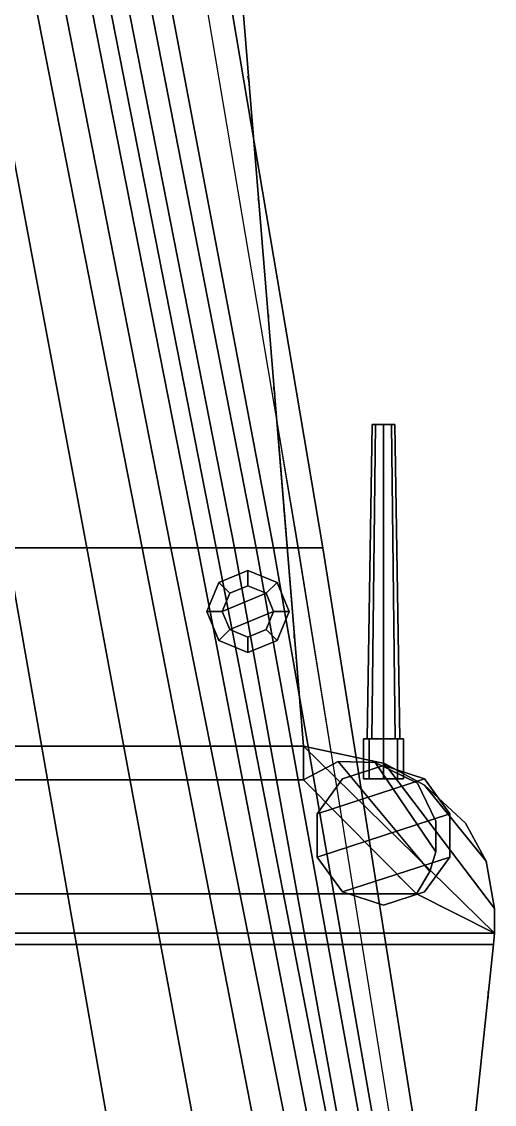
# Model space of a CAD drawing. Header units: millimetres. Extents: x -15 to 15, y -108 to 101.
# Drawn here: x 5.63 to 10.23, y 50.11 to 60.65 of the extents above; entities that cross this region are included whole.
import ezdxf

# ---------------------------------------------------------------- set-up
doc = ezdxf.new("R2010")
doc.units = ezdxf.units.MM
for name, color, linetype in [('citadelle', 3, 'Continuous'), ('gun', 1, 'Continuous'), ('railings_mirrored', 6, 'Continuous'), ('turret', 2, 'Continuous')]:
    doc.layers.add(name, color=color, linetype=linetype)

msp = doc.modelspace()

# ---------------------------------------------------------------- linework, layer by layer
for points in [[(6.26, 55.53, -7.58), (5.48, 55.53, -8.23), (4.47, 61.38, -8.23), (5.16, 61.38, -7.58)], [(6.8, 55.53, -6.87), (6.26, 55.53, -7.58), (5.16, 61.38, -7.58), (5.65, 61.38, -6.87)], [(7.08, 55.53, -6.29), (6.8, 55.53, -6.87), (5.65, 61.38, -6.87), (5.93, 61.38, -6.29)], [(7.34, 55.53, -5.55), (7.08, 55.53, -6.29), (5.93, 61.38, -6.29), (6.19, 61.38, -5.55)], [(7.52, 55.53, -4.64), (7.34, 55.53, -5.55), (6.19, 61.38, -5.55), (6.37, 61.38, -4.64)], [(7.7, 55.53, -3.26), (7.52, 55.53, -4.64), (6.37, 61.38, -4.64), (6.55, 61.38, -3.26)], [(7.91, 55.53, -3.04), (7.7, 55.53, -3.26), (6.55, 61.38, -3.26), (6.77, 61.38, -3.04)], [(8.08, 55.53, -2.09), (7.91, 55.53, -3.04), (6.77, 61.38, -3.04), (6.97, 61.38, -2.09)], [(8.56, 55.53, 1.84), (8.08, 55.53, -2.09), (6.97, 61.38, -2.09), (7.57, 61.38, 1.87)], [(8.32, 55.53, 1.9), (8.56, 55.53, 1.84), (7.57, 61.38, 1.87), (7.33, 61.38, 1.9)], [(8.639, 53.542, 1.9), (8.32, 55.53, 1.9), (8.11, 56.77, 1.9), (8.37, 53.6, 1.9)], [(6.51, 49.67, -8.23), (5.47, 49.67, -8.76), (4.55, 55.53, -8.76), (5.48, 55.53, -8.23)], [(7.35, 49.67, -7.58), (6.51, 49.67, -8.23), (5.48, 55.53, -8.23), (6.26, 55.53, -7.58)], [(7.94, 49.67, -6.87), (7.35, 49.67, -7.58), (6.26, 55.53, -7.58), (6.8, 55.53, -6.87)], [(8.25, 49.67, -6.29), (7.94, 49.67, -6.87), (6.8, 55.53, -6.87), (7.08, 55.53, -6.29)], [(8.47, 49.67, -5.55), (8.25, 49.67, -6.29), (7.08, 55.53, -6.29), (7.34, 55.53, -5.55)], [(8.66, 49.67, -4.64), (8.47, 49.67, -5.55), (7.34, 55.53, -5.55), (7.52, 55.53, -4.64)], [(8.76, 49.67, -3.26), (8.66, 49.67, -4.64), (7.52, 55.53, -4.64), (7.7, 55.53, -3.26)], [(8.97, 49.67, -3.04), (8.76, 49.67, -3.26), (7.7, 55.53, -3.26), (7.91, 55.53, -3.04)], [(9.1, 49.67, -2.09), (8.97, 49.67, -3.04), (7.91, 55.53, -3.04), (8.08, 55.53, -2.09)], [(9.49, 49.67, 1.83), (9.1, 49.67, -2.09), (8.08, 55.53, -2.09), (8.56, 55.53, 1.84)], [(9.26, 49.67, 1.9), (9.49, 49.67, 1.83), (8.56, 55.53, 1.84), (8.32, 55.53, 1.9)]]:
    msp.add_3dface(points)
at = {"layer": 'citadelle'}
for points in [[(7.67, 62.14, 4.59), (-7.67, 62.14, 4.59), (-8.37, 53.6, 4.59), (8.37, 53.6, 4.59)], [(7.67, 62.14, 1.9), (7.67, 62.14, 4.59), (8.37, 53.6, 4.59), (8.37, 53.6, 1.9)], [(7.83, 55.31, 4.59), (7.547, 55.193, 4.59), (7.547, 55.193, 4.89), (7.83, 55.31, 4.89)], [(7.83, 55.31, 4.89), (7.547, 55.193, 4.89), (7.653, 55.087, 5.05), (7.83, 55.16, 5.05)], [(8.113, 55.193, 4.59), (7.83, 55.31, 4.59), (7.83, 55.31, 4.89), (8.113, 55.193, 4.89)], [(8.113, 55.193, 4.89), (7.83, 55.31, 4.89), (7.83, 55.16, 5.05), (8.007, 55.087, 5.05)], [(7.547, 55.193, 4.59), (7.43, 54.91, 4.59), (7.43, 54.91, 4.89), (7.547, 55.193, 4.89)], [(7.547, 55.193, 4.89), (7.43, 54.91, 4.89), (7.58, 54.91, 5.05), (7.653, 55.087, 5.05)], [(7.58, 54.91, 5.05), (8.007, 55.087, 5.05), (7.83, 55.16, 5.05), (7.653, 55.087, 5.05)], [(8.23, 54.91, 4.89), (8.113, 55.193, 4.89), (8.007, 55.087, 5.05), (8.08, 54.91, 5.05)], [(8.23, 54.91, 4.59), (8.113, 55.193, 4.59), (8.113, 55.193, 4.89), (8.23, 54.91, 4.89)], [(7.653, 54.733, 5.05), (8.08, 54.91, 5.05), (8.007, 55.087, 5.05), (7.58, 54.91, 5.05)], [(7.43, 54.91, 4.59), (7.547, 54.627, 4.59), (7.547, 54.627, 4.89), (7.43, 54.91, 4.89)], [(7.43, 54.91, 4.89), (7.547, 54.627, 4.89), (7.653, 54.733, 5.05), (7.58, 54.91, 5.05)], [(7.83, 54.66, 5.05), (8.007, 54.733, 5.05), (8.08, 54.91, 5.05), (7.653, 54.733, 5.05)], [(8.113, 54.627, 4.89), (8.23, 54.91, 4.89), (8.08, 54.91, 5.05), (8.007, 54.733, 5.05)], [(8.113, 54.627, 4.59), (8.23, 54.91, 4.59), (8.23, 54.91, 4.89), (8.113, 54.627, 4.89)], [(7.547, 54.627, 4.89), (7.83, 54.51, 4.89), (7.83, 54.66, 5.05), (7.653, 54.733, 5.05)], [(7.83, 54.51, 4.89), (8.113, 54.627, 4.89), (8.007, 54.733, 5.05), (7.83, 54.66, 5.05)], [(7.547, 54.627, 4.59), (7.83, 54.51, 4.59), (7.83, 54.51, 4.89), (7.547, 54.627, 4.89)], [(7.83, 54.51, 4.59), (8.113, 54.627, 4.59), (8.113, 54.627, 4.89), (7.83, 54.51, 4.89)], [(8.37, 53.6, 4.59), (-8.37, 53.6, 4.59), (-8.37, 53.27, 4.59), (8.37, 53.27, 4.59)], [(9.16, 53.43, 3.04), (9.16, 53.43, 1.9), (8.37, 53.6, 1.9), (8.37, 53.6, 3.04)], [(8.37, 53.27, 4.59), (8.37, 53.27, 3.04), (8.37, 53.6, 3.04), (8.37, 53.6, 4.59)], [(8.37, 53.6, 3.04), (8.37, 53.27, 3.04), (9.47, 52.16, 3.04), (10.23, 51.78, 3.04)], [(9.16, 53.43, 3.04), (8.37, 53.6, 3.04), (10.23, 51.78, 3.04), (10.23, 52.02, 3.04)], [(8.71, 53.45, 4.59), (8.71, 53.45, 3.95), (8.37, 53.27, 3.95), (8.37, 53.27, 4.59)], [(8.71, 53.45, 3.95), (9.6, 52.38, 3.95), (9.47, 52.16, 3.95), (8.37, 53.27, 3.95)], [(9.6, 52.38, 4.59), (8.71, 53.45, 4.59), (8.37, 53.27, 4.59), (9.47, 52.16, 4.59)], [(9.07, 53.44, 4.59), (9.07, 53.44, 3.95), (8.71, 53.45, 3.95), (8.71, 53.45, 4.59)], [(9.07, 53.44, 3.95), (9.66, 52.57, 3.95), (9.6, 52.38, 3.95), (8.71, 53.45, 3.95)], [(9.66, 52.57, 4.59), (9.07, 53.44, 4.59), (8.71, 53.45, 4.59), (9.6, 52.38, 4.59)], [(9.48, 53.24, 4.59), (9.48, 53.24, 3.95), (9.07, 53.44, 3.95), (9.07, 53.44, 4.59)], [(9.48, 53.24, 3.95), (9.66, 52.87, 3.95), (9.66, 52.57, 3.95), (9.07, 53.44, 3.95)], [(9.66, 52.87, 4.59), (9.48, 53.24, 4.59), (9.07, 53.44, 4.59), (9.66, 52.57, 4.59)], [(9.55, 53.22, 3.04), (9.55, 53.22, 1.9), (9.16, 53.43, 1.9), (9.16, 53.43, 3.04)], [(9.55, 53.22, 3.04), (9.16, 53.43, 3.04), (10.23, 52.02, 3.04), (10.15, 52.48, 3.04)], [(8.37, 53.27, 4.59), (-8.37, 53.27, 4.59), (-9.47, 52.16, 4.59), (9.47, 52.16, 4.59)], [(8.37, 53.27, 3.04), (8.37, 53.27, 3.95), (9.47, 52.16, 3.95), (9.47, 52.16, 3.04)], [(9.66, 52.87, 4.59), (9.66, 52.87, 3.95), (9.48, 53.24, 3.95), (9.48, 53.24, 4.59)], [(9.95, 52.85, 3.04), (9.95, 52.85, 1.9), (9.55, 53.22, 1.9), (9.55, 53.22, 3.04)], [(9.95, 52.85, 3.04), (9.55, 53.22, 3.04), (10.15, 52.48, 3.04), (9.95, 52.85, 3.04)], [(9.66, 52.57, 4.59), (9.66, 52.57, 3.95), (9.66, 52.87, 3.95), (9.66, 52.87, 4.59)], [(10.15, 52.48, 3.04), (10.15, 52.48, 1.9), (9.95, 52.85, 1.9), (9.95, 52.85, 3.04)], [(9.6, 52.38, 4.59), (9.6, 52.38, 3.95), (9.66, 52.57, 3.95), (9.66, 52.57, 4.59)], [(10.23, 52.02, 3.04), (10.23, 52.02, 1.9), (10.15, 52.48, 1.9), (10.15, 52.48, 3.04)], [(9.47, 52.16, 4.59), (9.47, 52.16, 3.95), (9.6, 52.38, 3.95), (9.6, 52.38, 4.59)], [(9.47, 52.16, 4.59), (-9.47, 52.16, 4.59), (-10.23, 51.78, 4.59), (10.23, 51.78, 4.59)], [(10.23, 51.78, 4.59), (10.23, 51.78, 3.04), (9.47, 52.16, 3.04), (9.47, 52.16, 4.59)], [(10.23, 51.78, 3.04), (10.23, 51.78, 1.9), (10.23, 52.02, 1.9), (10.23, 52.02, 3.04)], [(10.23, 51.78, 4.59), (-10.23, 51.78, 4.59), (-10.22, 51.67, 4.59), (10.22, 51.67, 4.59)], [(10.22, 51.67, 4.59), (10.22, 51.67, 1.9), (10.23, 51.78, 1.9), (10.23, 51.78, 4.59)], [(10.22, 51.67, 4.59), (-10.22, 51.67, 4.59), (-9.78, 47.5, 4.59), (9.78, 47.5, 4.59)], [(10.22, 51.67, 1.9), (10.22, 51.67, 4.59), (9.78, 47.5, 4.59), (9.78, 47.5, 1.9)]]:
    msp.add_3dface(points, dxfattribs=at)
at = {"layer": 'gun'}
for points in [[(9.072, 56.73, 3.638), (9.04, 56.73, 3.56), (8.99, 53.67, 3.56), (9.037, 53.67, 3.673)], [(9.04, 56.73, 3.56), (9.072, 56.73, 3.482), (9.037, 53.67, 3.447), (8.99, 53.67, 3.56)], [(9.15, 56.73, 3.67), (9.072, 56.73, 3.638), (9.037, 53.67, 3.673), (9.15, 53.67, 3.72)], [(9.072, 56.73, 3.482), (9.15, 56.73, 3.45), (9.15, 53.67, 3.4), (9.037, 53.67, 3.447)], [(9.228, 56.73, 3.638), (9.04, 56.73, 3.56), (9.072, 56.73, 3.638), (9.15, 56.73, 3.67)], [(9.26, 56.73, 3.56), (9.072, 56.73, 3.482), (9.04, 56.73, 3.56), (9.228, 56.73, 3.638)], [(9.228, 56.73, 3.482), (9.15, 56.73, 3.45), (9.072, 56.73, 3.482), (9.26, 56.73, 3.56)], [(9.228, 56.73, 3.638), (9.15, 56.73, 3.67), (9.15, 53.67, 3.72), (9.263, 53.67, 3.673)], [(9.15, 56.73, 3.45), (9.228, 56.73, 3.482), (9.263, 53.67, 3.447), (9.15, 53.67, 3.4)], [(9.26, 56.73, 3.56), (9.228, 56.73, 3.638), (9.263, 53.67, 3.673), (9.31, 53.67, 3.56)], [(9.228, 56.73, 3.482), (9.26, 56.73, 3.56), (9.31, 53.67, 3.56), (9.263, 53.67, 3.447)], [(9.012, 53.67, 3.698), (8.955, 53.67, 3.56), (8.955, 53.28, 3.56), (9.012, 53.28, 3.698)], [(8.955, 53.67, 3.56), (9.012, 53.67, 3.422), (9.012, 53.28, 3.422), (8.955, 53.28, 3.56)], [(9.037, 53.67, 3.673), (8.99, 53.67, 3.56), (8.955, 53.67, 3.56), (9.012, 53.67, 3.698)], [(8.99, 53.67, 3.56), (9.037, 53.67, 3.447), (9.012, 53.67, 3.422), (8.955, 53.67, 3.56)], [(9.15, 53.67, 3.755), (9.012, 53.67, 3.698), (9.012, 53.28, 3.698), (9.15, 53.28, 3.755)], [(9.012, 53.67, 3.422), (9.15, 53.67, 3.365), (9.15, 53.28, 3.365), (9.012, 53.28, 3.422)], [(9.15, 53.67, 3.72), (9.037, 53.67, 3.673), (9.012, 53.67, 3.698), (9.15, 53.67, 3.755)], [(9.037, 53.67, 3.447), (9.15, 53.67, 3.4), (9.15, 53.67, 3.365), (9.012, 53.67, 3.422)], [(9.288, 53.67, 3.698), (9.15, 53.67, 3.755), (9.15, 53.28, 3.755), (9.288, 53.28, 3.698)], [(9.15, 53.67, 3.365), (9.288, 53.67, 3.422), (9.288, 53.28, 3.422), (9.15, 53.28, 3.365)], [(9.15, 53.67, 3.4), (9.263, 53.67, 3.447), (9.288, 53.67, 3.422), (9.15, 53.67, 3.365)], [(9.263, 53.67, 3.673), (9.15, 53.67, 3.72), (9.15, 53.67, 3.755), (9.288, 53.67, 3.698)], [(9.263, 53.67, 3.447), (9.31, 53.67, 3.56), (9.345, 53.67, 3.56), (9.288, 53.67, 3.422)], [(9.31, 53.67, 3.56), (9.263, 53.67, 3.673), (9.288, 53.67, 3.698), (9.345, 53.67, 3.56)], [(9.345, 53.67, 3.56), (9.288, 53.67, 3.698), (9.288, 53.28, 3.698), (9.345, 53.28, 3.56)], [(9.288, 53.67, 3.422), (9.345, 53.67, 3.56), (9.345, 53.28, 3.56), (9.288, 53.28, 3.422)]]:
    msp.add_3dface(points, dxfattribs=at)
at = {"layer": 'railings_mirrored'}
for points in [[(8.37, 53.6, 5.31), (7.67, 62.14, 5.31), (7.67, 62.14, 5.38), (8.37, 53.6, 5.38)], [(8.37, 53.6, 5.38), (7.67, 62.14, 5.38), (7.67, 62.14, 5.31), (8.37, 53.6, 5.31)], [(8.37, 53.6, 5.8), (7.67, 62.14, 5.8), (7.67, 62.14, 5.73), (8.37, 53.6, 5.73)], [(8.37, 53.6, 5.73), (7.67, 62.14, 5.73), (7.67, 62.14, 5.8), (8.37, 53.6, 5.8)], [(7.83, 60.12, 4.59), (7.83, 60.12, 5.73), (7.84, 60.06, 5.73), (7.84, 60.06, 4.59)], [(7.84, 60.06, 4.59), (7.84, 60.06, 5.73), (7.83, 60.12, 5.73), (7.83, 60.12, 4.59)], [(7.93, 58.93, 4.59), (7.93, 58.93, 5.73), (7.94, 58.87, 5.73), (7.94, 58.87, 4.59)], [(7.94, 58.87, 4.59), (7.94, 58.87, 5.73), (7.93, 58.93, 5.73), (7.93, 58.93, 4.59)], [(8.03, 57.8, 4.59), (8.03, 57.8, 5.73), (8.03, 57.74, 5.73), (8.03, 57.74, 4.59)], [(8.03, 57.74, 4.59), (8.03, 57.74, 5.73), (8.03, 57.8, 5.73), (8.03, 57.8, 4.59)], [(8.08, 57.09, 4.59), (8.08, 57.09, 5.73), (8.09, 57.03, 5.73), (8.09, 57.03, 4.59)], [(8.09, 57.03, 4.59), (8.09, 57.03, 5.73), (8.08, 57.09, 5.73), (8.08, 57.09, 4.59)], [(8.18, 55.9, 4.59), (8.18, 55.9, 5.73), (8.19, 55.84, 5.73), (8.19, 55.84, 4.59)], [(8.19, 55.84, 4.59), (8.19, 55.84, 5.73), (8.18, 55.9, 5.73), (8.18, 55.9, 4.59)], [(8.28, 54.65, 4.59), (8.28, 54.65, 5.73), (8.28, 54.71, 5.73), (8.28, 54.71, 4.59)], [(8.28, 54.71, 4.59), (8.28, 54.71, 5.73), (8.28, 54.65, 5.73), (8.28, 54.65, 4.59)], [(8.37, 53.27, 5.38), (8.37, 53.6, 5.38), (8.37, 53.6, 5.31), (8.37, 53.27, 5.31)], [(8.37, 53.27, 5.31), (8.37, 53.6, 5.31), (8.37, 53.6, 5.38), (8.37, 53.27, 5.38)], [(8.37, 53.27, 5.73), (8.37, 53.6, 5.73), (8.37, 53.6, 5.8), (8.37, 53.27, 5.8)], [(8.37, 53.27, 5.8), (8.37, 53.6, 5.8), (8.37, 53.6, 5.73), (8.37, 53.27, 5.73)], [(8.37, 53.47, 4.59), (8.37, 53.47, 5.73), (8.37, 53.53, 5.73), (8.37, 53.53, 4.59)], [(8.37, 53.53, 4.59), (8.37, 53.53, 5.73), (8.37, 53.47, 5.73), (8.37, 53.47, 4.59)], [(9.47, 52.16, 5.31), (8.37, 53.27, 5.31), (8.37, 53.27, 5.38), (9.47, 52.16, 5.38)], [(9.47, 52.16, 5.38), (8.37, 53.27, 5.38), (8.37, 53.27, 5.31), (9.47, 52.16, 5.31)], [(9.47, 52.16, 5.8), (8.37, 53.27, 5.8), (8.37, 53.27, 5.73), (9.47, 52.16, 5.73)], [(9.47, 52.16, 5.73), (8.37, 53.27, 5.73), (8.37, 53.27, 5.8), (9.47, 52.16, 5.8)], [(9.35, 52.28, 4.59), (9.35, 52.28, 5.73), (9.29, 52.34, 5.73), (9.29, 52.34, 4.59)], [(9.29, 52.34, 4.59), (9.29, 52.34, 5.73), (9.35, 52.28, 5.73), (9.35, 52.28, 4.59)], [(10.23, 51.78, 5.38), (9.47, 52.16, 5.38), (9.47, 52.16, 5.31), (10.23, 51.78, 5.31)], [(10.23, 51.78, 5.31), (9.47, 52.16, 5.31), (9.47, 52.16, 5.38), (10.23, 51.78, 5.38)], [(10.23, 51.78, 5.73), (9.47, 52.16, 5.73), (9.47, 52.16, 5.8), (10.23, 51.78, 5.8)], [(10.23, 51.78, 5.8), (9.47, 52.16, 5.8), (9.47, 52.16, 5.73), (10.23, 51.78, 5.73)], [(10.22, 51.67, 5.31), (10.23, 51.78, 5.31), (10.23, 51.78, 5.38), (10.22, 51.67, 5.38)], [(10.22, 51.67, 5.38), (10.23, 51.78, 5.38), (10.23, 51.78, 5.31), (10.22, 51.67, 5.31)], [(10.22, 51.67, 5.8), (10.23, 51.78, 5.8), (10.23, 51.78, 5.73), (10.22, 51.67, 5.73)], [(10.22, 51.67, 5.73), (10.23, 51.78, 5.73), (10.23, 51.78, 5.8), (10.22, 51.67, 5.8)], [(9.78, 47.5, 5.38), (10.22, 51.67, 5.38), (10.22, 51.67, 5.31), (9.78, 47.5, 5.31)], [(9.78, 47.5, 5.31), (10.22, 51.67, 5.31), (10.22, 51.67, 5.38), (9.78, 47.5, 5.38)], [(9.78, 47.5, 5.73), (10.22, 51.67, 5.73), (10.22, 51.67, 5.8), (9.78, 47.5, 5.8)], [(9.78, 47.5, 5.8), (10.22, 51.67, 5.8), (10.22, 51.67, 5.73), (9.78, 47.5, 5.73)], [(10.17, 51.15, 4.59), (10.17, 51.15, 5.73), (10.17, 51.21, 5.73), (10.17, 51.21, 4.59)], [(10.17, 51.21, 4.59), (10.17, 51.21, 5.73), (10.17, 51.15, 5.73), (10.17, 51.15, 4.59)]]:
    msp.add_3dface(points, dxfattribs=at)
at = {"layer": 'turret'}
for points in [[(8.503, 52.94, 3.95), (9.55, 53.28, 3.95), (9.15, 53.41, 3.95), (8.75, 53.28, 3.95)], [(8.75, 53.28, 3.04), (9.15, 53.41, 3.04), (9.55, 53.28, 3.04), (8.503, 52.94, 3.04)], [(8.75, 53.28, 3.95), (9.15, 53.41, 3.95), (9.15, 53.41, 3.04), (8.75, 53.28, 3.04)], [(9.15, 53.41, 3.95), (9.55, 53.28, 3.95), (9.55, 53.28, 3.04), (9.15, 53.41, 3.04)], [(8.503, 52.94, 3.95), (8.75, 53.28, 3.95), (8.75, 53.28, 3.04), (8.503, 52.94, 3.04)], [(8.503, 52.52, 3.95), (9.797, 52.94, 3.95), (9.55, 53.28, 3.95), (8.503, 52.94, 3.95)], [(8.503, 52.94, 3.04), (9.55, 53.28, 3.04), (9.797, 52.94, 3.04), (8.503, 52.52, 3.04)], [(9.55, 53.28, 3.95), (9.797, 52.94, 3.95), (9.797, 52.94, 3.04), (9.55, 53.28, 3.04)], [(8.503, 52.52, 3.95), (8.503, 52.94, 3.95), (8.503, 52.94, 3.04), (8.503, 52.52, 3.04)], [(8.75, 52.18, 3.95), (9.797, 52.52, 3.95), (9.797, 52.94, 3.95), (8.503, 52.52, 3.95)], [(8.503, 52.52, 3.04), (9.797, 52.94, 3.04), (9.797, 52.52, 3.04), (8.75, 52.18, 3.04)], [(9.797, 52.94, 3.95), (9.797, 52.52, 3.95), (9.797, 52.52, 3.04), (9.797, 52.94, 3.04)], [(8.75, 52.18, 3.95), (8.503, 52.52, 3.95), (8.503, 52.52, 3.04), (8.75, 52.18, 3.04)], [(9.15, 52.05, 3.95), (9.55, 52.18, 3.95), (9.797, 52.52, 3.95), (8.75, 52.18, 3.95)], [(8.75, 52.18, 3.04), (9.797, 52.52, 3.04), (9.55, 52.18, 3.04), (9.15, 52.05, 3.04)], [(9.797, 52.52, 3.95), (9.55, 52.18, 3.95), (9.55, 52.18, 3.04), (9.797, 52.52, 3.04)], [(9.15, 52.05, 3.95), (8.75, 52.18, 3.95), (8.75, 52.18, 3.04), (9.15, 52.05, 3.04)], [(9.55, 52.18, 3.95), (9.15, 52.05, 3.95), (9.15, 52.05, 3.04), (9.55, 52.18, 3.04)]]:
    msp.add_3dface(points, dxfattribs=at)

doc.saveas('drawing.dxf')
